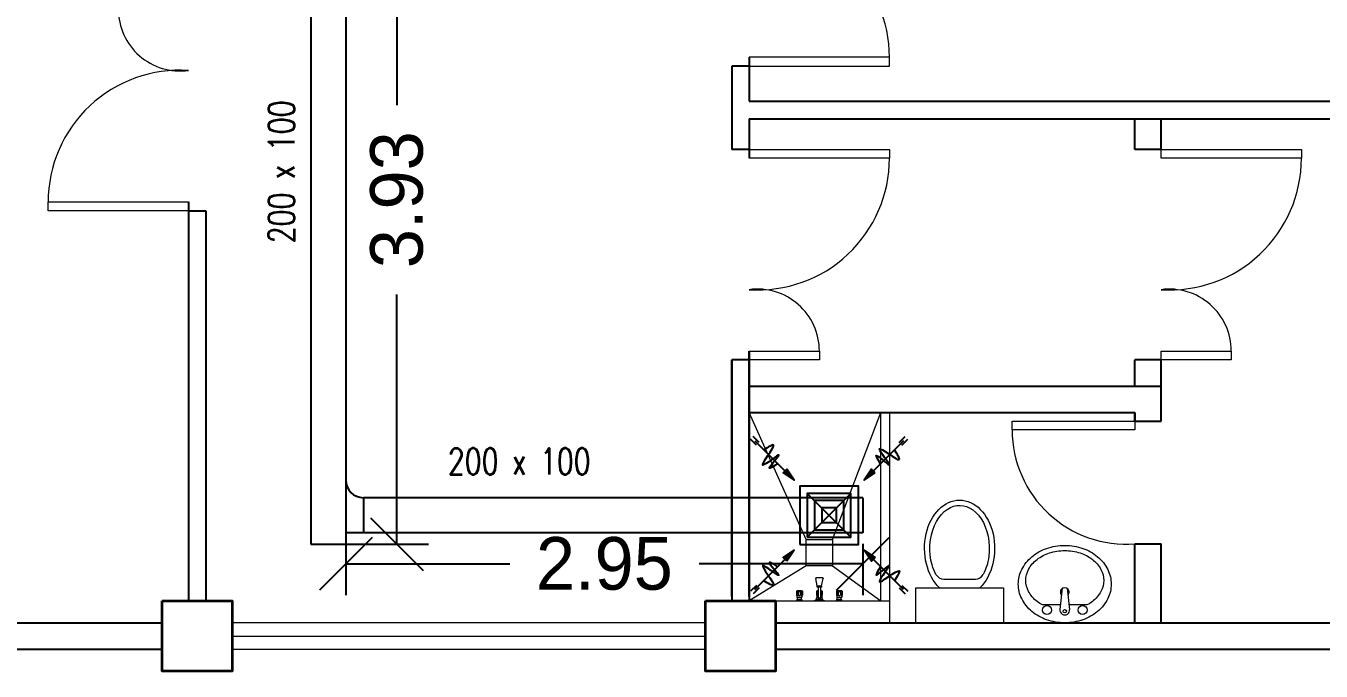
# Model space of a CAD drawing. Header units: inches. Extents: x 57 to 217, y -85 to 29.
# Drawn here: x 143.93 to 151.31, y -84.88 to -81.2 of the extents above; entities that cross this region are included whole.
import ezdxf

# ---------------------------------------------------------------- set-up
doc = ezdxf.new("R2010")
doc.units = ezdxf.units.IN
doc.header["$MEASUREMENT"] = 0
for name, color, linetype in [('AIR', 7, 'Continuous'), ('AIR-00', 8, 'Continuous'), ('AIR-03', 30, 'Continuous'), ('dimen', 7, 'Continuous'), ('ducting label', 7, 'Continuous'), ('exhaust', 7, 'Continuous')]:
    doc.layers.add(name, color=color, linetype=linetype)
doc.styles.add('Arch-Dim', font='simplex.shx', dxfattribs={"width": 0.75})
doc.dimstyles.new('Copy of dimension', dxfattribs={"dimtxt": 0.3, "dimasz": 0.3, "dimexe": 0.18, "dimexo": 0.0625, "dimgap": 0.09, "dimtad": 0, "dimzin": 0, "dimdsep": 46, "dimtxsty": 'Standard', "dimblk": 'OBLIQUE', "dimcen": 0.09, "dimclrd": 256, "dimclre": 256, "dimclrt": 256, "dimadec": 0, "dimazin": 0, "dimtfac": 1, "dimtofl": 0, "dimtmove": 0, "dimatfit": 3, "dimldrblk": 'OBLIQUE', "dimfxl": 1, "dimtolj": 1, "dimtzin": 0, "dimarcsym": 0})

# ---------------------------------------------------------------- blocks, each defined once
blk = doc.blocks.new('GRILL-C-IN')
at = {"layer": 'AIR-00', "ltscale": 3}
for p, q in [((-0.601, 0.623), (-0.651, 0.674)), ((0.601, 0.623), (0.651, 0.674)), ((-0.623, 0.601), (-0.674, 0.651)), ((-0.637, 0.637), (-0.3, 0.3)), ((0.637, 0.637), (0.3, 0.3)), ((0.623, 0.601), (0.674, 0.651)), ((-0.637, -0.637), (-0.3, -0.3)), ((0.637, -0.637), (0.3, -0.3)), ((-0.623, -0.601), (-0.674, -0.651)), ((-0.601, -0.623), (-0.651, -0.674)), ((0.601, -0.623), (0.651, -0.674)), ((0.623, -0.601), (0.674, -0.651))]:
    blk.add_line(p, q, dxfattribs=at)
at = {"layer": 'AIR-00', "color": 50}
for p, q in [((-0.188, 0.187), (0.187, -0.188)), ((0.187, 0.187), (-0.188, -0.188))]:
    blk.add_line(p, q, dxfattribs=at)
at = {"layer": 'AIR-00', "ltscale": 3}
for points in [[(-0.362, 0.393), (-0.393, 0.362), (-0.3, 0.3)], [(0.393, 0.362), (0.362, 0.393), (0.3, 0.3)], [(-0.362, -0.393), (-0.393, -0.362), (-0.3, -0.3)], [(0.393, -0.362), (0.362, -0.393), (0.3, -0.3)]]:
    blk.add_lwpolyline(points, close=True, dxfattribs=at)
at = {"layer": 'AIR-00', "color": 50}
for points in [[(-0.188, -0.188), (0.187, -0.188), (0.187, 0.187), (-0.188, 0.187)], [(-0.125, -0.125), (0.125, -0.125), (0.125, 0.125), (-0.125, 0.125)], [(-0.062, -0.062), (0.062, -0.062), (0.062, 0.062), (-0.062, 0.062)]]:
    blk.add_lwpolyline(points, close=True, dxfattribs=at)
at = {"layer": 'AIR-00', "ltscale": 3}
for points in [[(-0.441, 0.441), (-0.512, 0.404), (-0.432, 0.514), (-0.568, 0.43), (-0.477, 0.6), (-0.561, 0.561)], [(0.441, 0.441), (0.404, 0.512), (0.514, 0.432), (0.43, 0.568), (0.6, 0.477), (0.561, 0.561)], [(-0.441, -0.441), (-0.512, -0.404), (-0.432, -0.514), (-0.568, -0.43), (-0.477, -0.6), (-0.561, -0.561)], [(0.441, -0.441), (0.404, -0.512), (0.514, -0.432), (0.43, -0.568), (0.6, -0.477), (0.561, -0.561)]]:
    blk.add_spline(points, degree=3, dxfattribs=at)
for points in [[(-0.3, 0.3), (-0.362, 0.393), (-0.393, 0.362)], [(0.3, 0.3), (0.393, 0.362), (0.362, 0.393)], [(-0.3, -0.3), (-0.362, -0.393), (-0.393, -0.362)], [(0.3, -0.3), (0.393, -0.362), (0.362, -0.393)]]:
    blk.add_solid(points, dxfattribs=at)
at = {"layer": 'AIR-03', "color": 6}
blk.add_lwpolyline([(-0.25, -0.25), (0.25, -0.25), (0.25, 0.25), (-0.25, 0.25)], close=True, dxfattribs=at)
blk = doc.blocks.new('_Oblique')
at = {"color": 0, "linetype": 'ByBlock', "lineweight": -2}
blk.add_line((-0.5, -0.5), (0.5, 0.5), dxfattribs=at)
blk = doc.blocks.new('*D101')
at = {"layer": 'Defpoints', "color": 0, "transparency": 16777216}
for p in [(145.6506, -80.2264), (145.6506, -84.1554), (146.0416, -84.1554)]:
    blk.add_point(p, dxfattribs=at)
at = {"layer": 'dimen', "lineweight": -2, "transparency": 16777216}
for p, q in [((145.7131, -80.2264), (146.2216, -80.2264)), ((146.0416, -80.2264), (146.0416, -81.6509)), ((146.0416, -84.1554), (146.0416, -82.7309)), ((145.7131, -84.1554), (146.2216, -84.1554))]:
    blk.add_line(p, q, dxfattribs=at)
at = {"layer": 'dimen', "lineweight": -2, "transparency": 16777216, "xscale": 0.3, "yscale": 0.3, "zscale": 0.3}
for p, rotation in [((146.0416, -80.2264), 90), ((146.0416, -84.1554), 270)]:
    blk.add_blockref('_Oblique', p, dxfattribs=dict(at, rotation=rotation))
at = {"layer": 'dimen', "transparency": 16777216, "insert": (146.0416, -82.1909), "char_height": 0.3, "attachment_point": 5, "rotation": 90}
blk.add_mtext('\\A1;3.93', dxfattribs=at)
blk = doc.blocks.new('*D102')
at = {"layer": 'Defpoints', "color": 0, "transparency": 16777216}
for p in [(145.7506, -84.0901), (148.7008, -84.0901), (148.7008, -84.2669)]:
    blk.add_point(p, dxfattribs=at)
at = {"layer": 'dimen', "lineweight": -2, "transparency": 16777216}
for p, q in [((145.7506, -84.1526), (145.7506, -84.4469)), ((148.7008, -84.1526), (148.7008, -84.4469)), ((145.7506, -84.2669), (146.6857, -84.2669)), ((148.7008, -84.2669), (147.7657, -84.2669))]:
    blk.add_line(p, q, dxfattribs=at)
at = {"layer": 'dimen', "lineweight": -2, "transparency": 16777216, "xscale": 0.3, "yscale": 0.3, "zscale": 0.3, "rotation": 180}
blk.add_blockref('_Oblique', (145.7506, -84.2669), dxfattribs=at)
at = {"layer": 'dimen', "lineweight": -2, "transparency": 16777216, "xscale": 0.3, "yscale": 0.3, "zscale": 0.3}
blk.add_blockref('_Oblique', (148.7008, -84.2669), dxfattribs=at)
at = {"layer": 'dimen', "transparency": 16777216, "insert": (147.2257, -84.2669), "char_height": 0.3, "attachment_point": 5}
blk.add_mtext('\\A1;2.95', dxfattribs=at)

msp = doc.modelspace()

# ---------------------------------------------------------------- linework, layer by layer
at = {"color": 8, "linetype": 'ByBlock', "lineweight": 25}
for p, q in [((147.9524, -81.4289), (147.9524, -81.6789)), ((148.0524, -81.4289), (147.9524, -81.4289)), ((148.0524, -81.3789), (148.0524, -81.6289)), ((148.0524, -81.6289), (153.8024, -81.6289)), ((147.9524, -81.6789), (147.9524, -81.9039)), ((148.0524, -81.7289), (148.0524, -81.9539)), ((148.0524, -81.7289), (153.8024, -81.7289)), ((148.0524, -81.9039), (147.9524, -81.9039)), ((144.8524, -82.2039), (144.8524, -84.4789)), ((144.8524, -82.2539), (144.9524, -82.2539)), ((144.9524, -82.2539), (144.9524, -84.4789)), ((148.0524, -83.0539), (148.0524, -84.4789)), ((148.0524, -84.4539), (148.0524, -83.0539)), ((147.9524, -83.1039), (147.9524, -84.4789)), ((147.9524, -84.4539), (147.9524, -83.1039)), ((148.0524, -83.1039), (147.9524, -83.1039)), ((147.9524, -84.4539), (147.9524, -83.1039)), ((141.8524, -84.6039), (144.7024, -84.6039)), ((148.2024, -84.6039), (153.8273, -84.6039)), ((141.8524, -84.7539), (144.7024, -84.7539)), ((148.2024, -84.7539), (153.8273, -84.7539))]:
    msp.add_line(p, q, dxfattribs=at)
at = {"color": 8, "linetype": 'Continuous', "lineweight": 25}
for p, q in [((150.2524, -81.9039), (150.2524, -81.7289)), ((150.4024, -81.9039), (150.4024, -81.7289)), ((150.4024, -81.9039), (150.2524, -81.9039)), ((150.2524, -83.2539), (150.2524, -83.1039)), ((150.4024, -83.1039), (150.2524, -83.1039)), ((150.4024, -83.2539), (150.4024, -83.1039)), ((150.2524, -83.4039), (150.2524, -83.4539)), ((150.2524, -83.4539), (150.4024, -83.4539)), ((150.2524, -84.1539), (150.4024, -84.1539))]:
    msp.add_line(p, q, dxfattribs=at)
at = {"color": 8, "lineweight": 25, "ltscale": 0.3}
for p, q in [((148.0524, -83.2539), (150.4024, -83.2539)), ((150.1524, -83.2539), (150.4024, -83.2539)), ((150.4024, -83.4539), (150.4024, -83.2539)), ((148.0524, -83.4039), (150.2524, -83.4039)), ((150.1524, -83.4039), (150.2524, -83.4039)), ((150.2524, -83.4539), (150.2524, -83.4039)), ((150.2524, -84.6039), (150.2524, -84.1539)), ((150.4024, -84.6039), (150.4024, -84.1539))]:
    msp.add_line(p, q, dxfattribs=at)
at = {"color": 8, "linetype": 'ByBlock', "lineweight": 9, "ltscale": 0.3}
for p, q in [((148.3774, -84.1289), (148.0524, -83.4039)), ((148.5274, -84.1289), (148.8024, -83.4039)), ((148.3774, -84.2789), (148.0524, -84.4789)), ((148.5274, -84.2789), (148.8024, -84.4789))]:
    msp.add_line(p, q, dxfattribs=at)
at = {"color": 8, "lineweight": 9}
for p, q in [((148.44, -84.3936), (148.4315, -84.3516)), ((148.4717, -84.3471), (148.433, -84.3471)), ((148.4647, -84.3936), (148.4732, -84.3516)), ((149.1618, -84.3539), (149.3427, -84.3539)), ((148.3256, -84.4218), (148.322, -84.4237)), ((148.322, -84.4237), (148.3554, -84.4237)), ((148.322, -84.4237), (148.322, -84.4456)), ((148.322, -84.4456), (148.3242, -84.4497)), ((148.3247, -84.4515), (148.3247, -84.4574)), ((148.3247, -84.4574), (148.3255, -84.4596)), ((148.3247, -84.4574), (148.3527, -84.4574)), ((148.3255, -84.4456), (148.3328, -84.4456)), ((148.3255, -84.4596), (148.352, -84.4596)), ((148.3256, -84.4202), (148.3518, -84.4202)), ((148.3256, -84.4202), (148.3256, -84.4218)), ((148.3256, -84.4218), (148.3518, -84.4218)), ((148.3256, -84.4325), (148.3256, -84.4446)), ((148.3274, -84.4714), (148.3273, -84.4596)), ((148.3326, -84.4324), (148.3327, -84.4445)), ((148.3519, -84.4456), (148.3446, -84.4456)), ((148.3448, -84.4324), (148.3448, -84.4445)), ((148.3501, -84.4714), (148.3501, -84.4596)), ((148.3518, -84.4202), (148.3518, -84.4218)), ((148.3518, -84.4218), (148.3554, -84.4237)), ((148.3518, -84.4325), (148.3518, -84.4446)), ((148.3527, -84.4574), (148.352, -84.4596)), ((148.3527, -84.4515), (148.3527, -84.4574)), ((148.3554, -84.4456), (148.3532, -84.4497)), ((148.3554, -84.4237), (148.3554, -84.4456)), ((148.4393, -84.4217), (148.4357, -84.4236)), ((148.4357, -84.4236), (148.4448, -84.4236)), ((148.4357, -84.4236), (148.4357, -84.4456)), ((148.4357, -84.4456), (148.4379, -84.4497)), ((148.4383, -84.4515), (148.4383, -84.4574)), ((148.4383, -84.4574), (148.4448, -84.4574)), ((148.4383, -84.4574), (148.4391, -84.4596)), ((148.4391, -84.4456), (148.4448, -84.4456)), ((148.4391, -84.4596), (148.4448, -84.4596)), ((148.4393, -84.4202), (148.4448, -84.4202)), ((148.4393, -84.4202), (148.4393, -84.4217)), ((148.4393, -84.4217), (148.4448, -84.4217)), ((148.4393, -84.4325), (148.4393, -84.4446)), ((148.44, -84.4011), (148.44, -84.3936)), ((148.44, -84.3936), (148.4647, -84.3936)), ((148.44, -84.3936), (148.4647, -84.3936)), ((148.4647, -84.4011), (148.44, -84.4011)), ((148.441, -84.4635), (148.441, -84.4596)), ((148.4448, -84.4011), (148.4448, -84.4635)), ((148.4599, -84.4635), (148.4599, -84.4011)), ((148.4599, -84.4202), (148.4654, -84.4202)), ((148.4599, -84.4217), (148.4654, -84.4217)), ((148.4599, -84.4236), (148.469, -84.4236)), ((148.4656, -84.4456), (148.4599, -84.4456)), ((148.4599, -84.4574), (148.4664, -84.4574)), ((148.4599, -84.4596), (148.4656, -84.4596)), ((148.4637, -84.4635), (148.4637, -84.4596)), ((148.4647, -84.3936), (148.4647, -84.4011)), ((148.4654, -84.4202), (148.4654, -84.4217)), ((148.4654, -84.4217), (148.469, -84.4236)), ((148.4654, -84.4325), (148.4654, -84.4446)), ((148.4664, -84.4574), (148.4656, -84.4596)), ((148.4664, -84.4515), (148.4664, -84.4574)), ((148.469, -84.4456), (148.4668, -84.4497)), ((148.469, -84.4236), (148.469, -84.4456)), ((148.5529, -84.4217), (148.5493, -84.4236)), ((148.5493, -84.4236), (148.5493, -84.4456)), ((148.5493, -84.4236), (148.5826, -84.4236)), ((148.5493, -84.4456), (148.5515, -84.4497)), ((148.552, -84.4515), (148.552, -84.4573)), ((148.552, -84.4573), (148.58, -84.4573)), ((148.552, -84.4573), (148.5527, -84.4596)), ((148.5527, -84.4596), (148.5792, -84.4596)), ((148.5528, -84.4456), (148.5601, -84.4456)), ((148.5529, -84.4202), (148.5529, -84.4217)), ((148.5529, -84.4202), (148.579, -84.4202)), ((148.5529, -84.4217), (148.579, -84.4217)), ((148.5529, -84.4325), (148.5529, -84.4446)), ((148.5546, -84.4714), (148.5546, -84.4596)), ((148.5599, -84.4323), (148.5599, -84.4445)), ((148.5792, -84.4456), (148.5719, -84.4456)), ((148.572, -84.4323), (148.572, -84.4445)), ((148.5774, -84.4714), (148.5773, -84.4596)), ((148.579, -84.4202), (148.579, -84.4217)), ((148.579, -84.4217), (148.5826, -84.4236)), ((148.5791, -84.4324), (148.5791, -84.4446)), ((148.58, -84.4573), (148.5792, -84.4596)), ((148.58, -84.4515), (148.58, -84.4573)), ((148.5827, -84.4456), (148.5805, -84.4497)), ((148.5826, -84.4236), (148.5827, -84.4456)), ((149.0024, -84.6039), (149.0024, -84.4039)), ((149.0024, -84.4039), (149.5024, -84.4039)), ((149.5024, -84.4039), (149.5024, -84.6039)), ((149.8379, -84.4061), (149.8245, -84.5279)), ((149.8669, -84.4061), (149.8802, -84.5279)), ((148.3217, -84.4782), (148.3251, -84.4714)), ((148.3217, -84.4782), (148.3558, -84.4782)), ((148.3217, -84.4782), (148.3217, -84.479)), ((148.3217, -84.479), (148.3558, -84.479)), ((148.3251, -84.4714), (148.3524, -84.4714)), ((148.3558, -84.4782), (148.3524, -84.4714)), ((148.3558, -84.4782), (148.3558, -84.479)), ((148.435, -84.4732), (148.4234, -84.4789)), ((148.4234, -84.4789), (148.4813, -84.4789)), ((148.4697, -84.4635), (148.435, -84.4635)), ((148.435, -84.4635), (148.435, -84.4732)), ((148.4697, -84.4732), (148.435, -84.4732)), ((148.435, -84.4732), (148.4697, -84.4732)), ((148.4448, -84.4635), (148.4599, -84.4635)), ((148.4697, -84.4732), (148.4697, -84.4635)), ((148.4813, -84.4789), (148.4697, -84.4732)), ((148.5489, -84.4782), (148.5524, -84.4714)), ((148.5489, -84.4782), (148.5489, -84.4789)), ((148.5489, -84.4782), (148.583, -84.4782)), ((148.5489, -84.4789), (148.583, -84.4789)), ((148.5524, -84.4714), (148.5796, -84.4714)), ((148.583, -84.4782), (148.5796, -84.4714)), ((148.583, -84.4782), (148.583, -84.4789)), ((149.5024, -84.6039), (149.0024, -84.6039))]:
    msp.add_line(p, q, dxfattribs=at)
at = {"color": 8, "linetype": 'ByBlock', "lineweight": 9}
for p, q in [((148.2024, -84.4789), (148.8524, -84.4789)), ((147.8024, -84.6039), (145.1024, -84.6039)), ((145.1024, -84.6789), (147.8024, -84.6789)), ((145.1024, -84.7539), (147.8024, -84.7539))]:
    msp.add_line(p, q, dxfattribs=at)
at = {"color": 8, "lineweight": 13, "ltscale": 0.03}
for points in [[(148.0524, -81.3789), (148.0524, -81.4289), (148.8524, -81.4289), (148.8524, -81.3789)], [(148.0524, -81.9539), (148.0524, -81.9039), (148.8524, -81.9039), (148.8524, -81.9539)], [(150.4024, -81.9539), (150.4024, -81.9039), (151.2024, -81.9039), (151.2024, -81.9539)], [(144.8524, -82.2039), (144.8524, -82.2539), (144.0524, -82.2539), (144.0524, -82.2039)], [(148.0524, -83.1039), (148.0524, -83.0539), (148.4524, -83.0539), (148.4524, -83.1039)], [(150.4024, -83.1039), (150.4024, -83.0539), (150.8024, -83.0539), (150.8024, -83.1039)], [(150.2524, -83.4539), (150.2524, -83.5039), (149.5524, -83.5039), (149.5524, -83.4539)]]:
    msp.add_lwpolyline(points, close=True, dxfattribs=at)
at = {"color": 8, "linetype": 'ByBlock', "lineweight": 9, "ltscale": 0.3}
msp.add_lwpolyline([(148.8024, -84.4789), (148.8024, -83.4039), (148.8524, -83.4039), (148.8524, -84.6039), (148.8524, -84.6039)], dxfattribs=at)
at = {"color": 8, "linetype": 'ByBlock', "lineweight": 9, "ltscale": 0.03}
msp.add_lwpolyline([(148.5274, -84.2789), (148.3774, -84.2789), (148.3774, -84.1289), (148.5274, -84.1289)], close=True, dxfattribs=at)
at = {"color": 8, "lineweight": 9}
msp.add_lwpolyline([(149.5874, -84.3829, -0.11576), (149.6067, -84.3005, -0.104047), (149.665, -84.2267, -0.090875), (149.7489, -84.1793, -0.083344), (149.8524, -84.1619, -0.083344), (149.9558, -84.1793, -0.090875), (150.0397, -84.2267, -0.104047), (150.098, -84.3005, -0.11576), (150.1174, -84.3829, -0.11576), (150.098, -84.4654, -0.104047), (150.0397, -84.5392, -0.090875), (149.9558, -84.5866, -0.083344), (149.8524, -84.6039, -0.083344), (149.7489, -84.5866, -0.090875), (149.665, -84.5392, -0.104047), (149.6067, -84.4654, -0.11576)], format="xyb", close=True, dxfattribs=at)
for points in [[(149.6299, -84.3619, -0.124838), (149.6457, -84.2994, -0.105788), (149.695, -84.2417, -0.086697), (149.7648, -84.2055, -0.076776), (149.8524, -84.1919, -0.076776), (149.9399, -84.2055, -0.086697), (150.0097, -84.2417, -0.105788), (150.059, -84.2994, -0.124838), (150.0749, -84.3619, -0.124838), (150.059, -84.4245, -0.105788), (150.0097, -84.4822, -0.040067), (149.979, -84.5019), (149.8767, -84.5019, -0.040067)], [(149.828, -84.5019), (149.7257, -84.5019, -0.040067), (149.695, -84.4822, -0.105788), (149.6457, -84.4245, -0.124838), (149.6299, -84.3619, -0.124838)]]:
    msp.add_lwpolyline(points, format="xyb", dxfattribs=at)
at = {"color": 8, "linetype": 'ByBlock', "lineweight": 35}
for points in [[(144.7024, -84.4789), (145.1024, -84.4789), (145.1024, -84.8789), (144.7024, -84.8789)], [(147.8024, -84.4789), (148.2024, -84.4789), (148.2024, -84.8789), (147.8024, -84.8789)]]:
    msp.add_lwpolyline(points, close=True, dxfattribs=at)
at = {"color": 8, "lineweight": 9}
for centre, radius in [((149.7508, -84.5309), 0.0255), ((149.8524, -84.5374), 0.0095), ((149.954, -84.5309), 0.0255)]:
    msp.add_circle(centre, radius, dxfattribs=at)
at = {"color": 8, "lineweight": 13, "ltscale": 0.03}
for centre, radius, start, end in [((148.1008, -81.3789), 0.7516, 0, 93.69522), ((144.8055, -81.1039), 0.3531, 180, 277.62815), ((144.8039, -82.2039), 0.7516, 86.30478, 180), ((148.1008, -81.9539), 0.7516, 266.30478, 0), ((150.4508, -81.9539), 0.7516, 266.30478, 0), ((148.0992, -83.0539), 0.3531, 0, 97.62815), ((150.4492, -83.0539), 0.3531, 0, 97.62815), ((150.2041, -83.5039), 0.6518, 180, 274.24219)]:
    msp.add_arc(centre, radius, start, end, dxfattribs=at)
at = {"color": 8, "lineweight": 9}
for centre, radius, start, end in [((149.1618, -84.3039), 0.05, 208.15006, 270), ((149.3427, -84.3039), 0.05, 270, 331.99164), ((149.8524, -84.429), 0.025, 126.30681, 221.20218), ((149.8524, -84.4998), 0.0948, 81.20259, 98.79741), ((149.8524, -84.429), 0.025, 71.37929, 108.62071), ((149.8524, -84.429), 0.025, 318.79782, 53.69319), ((149.8524, -84.5309), 0.028, 173.75449, 6.24551)]:
    msp.add_arc(centre, radius, start, end, dxfattribs=at)
at = {"color": 8, "lineweight": 9, "extrusion": (0, 0, -1)}
msp.add_ellipse((149.2524, -84.1789), major_axis=(0, -0.275), ratio=0.727273, start_param=0.612555, end_param=5.670631, dxfattribs=at)
at = {"color": 8, "lineweight": 9}
msp.add_ellipse((148.435, -84.3503), major_axis=(-0.00268, 0.00268), ratio=1, start_param=-0.216453, end_param=1.153609, dxfattribs=at)
at = {"color": 8, "lineweight": 9, "extrusion": (4.99074e-41, 2.88216e-41, -1)}
for centre, major_axis, start_param, end_param in [((148.4697, -84.3503), (-0.00268, 0.00268), 1.354119, 2.724181), ((148.313, -84.4333), (0.00896, 0.00896), 0.011497, 0.722582), ((148.3105, -84.4386), (-0.0118, 0.0118), 2.876824, 3.009049), ((148.3209, -84.4515), (-0.00268, 0.00268), 1.862141, 2.356082), ((148.3218, -84.4446), (-0.00268, 0.00268), 2.356082, 2.983721), ((148.3431, -84.4331), (0.00738, 0.00738), 4.000472, 4.78527), ((148.3364, -84.4445), (0.00268, 0.00268), 3.299239, 3.926878), ((148.3435, -84.4394), (-0.00887, 0.00887), 4.509022, 4.870036), ((148.3387, -84.4281), (0.00268, 0.00268), -1.497915, -0.073106), ((148.3387, -84.4467), (0.00268, 0.00268), 1.773938, 2.938226), ((148.3339, -84.4394), (-0.00887, 0.00887), 2.983721, 3.344735), ((148.3344, -84.4331), (-0.00738, 0.00738), 1.497691, 2.282489), ((148.341, -84.4445), (0.00268, 0.00268), 0.785286, 1.412925), ((148.3644, -84.4333), (-0.00896, 0.00896), 5.560378, 6.271464), ((148.3556, -84.4446), (-0.00268, 0.00268), 4.870036, 5.497675), ((148.367, -84.4386), (0.0118, 0.0118), 3.273911, 3.406137), ((148.3565, -84.4515), (-0.00268, 0.00268), 5.497675, 5.991616), ((148.4266, -84.4333), (0.00896, 0.00896), 0.011497, 0.722582), ((148.4241, -84.4385), (-0.0118, 0.0118), 2.876824, 3.009049), ((148.4345, -84.4515), (0.00268, 0.00268), 0.291344, 0.785286), ((148.4355, -84.4446), (0.00268, 0.00268), 0.785286, 1.412925), ((148.4781, -84.4333), (0.00896, 0.00896), 3.989582, 4.700667), ((148.4692, -84.4446), (0.00268, 0.00268), 3.299239, 3.926878), ((148.4806, -84.4385), (-0.0118, 0.0118), 4.844707, 4.976933), ((148.4702, -84.4515), (0.00268, 0.00268), 3.926878, 4.42082), ((148.5402, -84.4332), (0.00896, 0.00896), 0.011497, 0.722582), ((148.5377, -84.4385), (0.0118, 0.0118), 1.306028, 1.438253), ((148.5482, -84.4515), (-0.00268, 0.00268), 1.862141, 2.356082), ((148.5491, -84.4446), (-0.00268, 0.00268), 2.356082, 2.983721), ((148.5703, -84.4331), (0.00738, 0.00738), 4.000472, 4.78527), ((148.5637, -84.4445), (0.00268, 0.00268), 3.299239, 3.926878), ((148.5708, -84.4393), (-0.00887, 0.00887), 4.509022, 4.870036), ((148.566, -84.4281), (0.00268, 0.00268), -1.497915, -0.073106), ((148.566, -84.4467), (0.00268, 0.00268), 1.773938, 2.938226), ((148.5612, -84.4393), (-0.00887, 0.00887), 2.983721, 3.344735), ((148.5616, -84.4331), (-0.00738, 0.00738), 1.497691, 2.282489), ((148.5683, -84.4445), (0.00268, 0.00268), 0.785286, 1.412925), ((148.5917, -84.4332), (-0.00896, 0.00896), 5.560378, 6.271464), ((148.5829, -84.4446), (-0.00268, 0.00268), 4.870036, 5.497675), ((148.5942, -84.4385), (0.0118, 0.0118), 3.273911, 3.406137), ((148.5838, -84.4515), (-0.00268, 0.00268), 5.497675, 5.991616)]:
    msp.add_ellipse(centre, major_axis=major_axis, ratio=1, start_param=start_param, end_param=end_param, dxfattribs=at)
at = {"color": 8, "lineweight": 9}
msp.add_open_spline([(149.1177, -84.3275), (149.1089, -84.3111), (149.1015, -84.2931), (149.0746, -84.2019), (149.0797, -84.1147), (149.1375, -83.9831), (149.1875, -83.9417), (149.2857, -83.9283), (149.3378, -83.9542), (149.4119, -84.0654), (149.4297, -84.1491), (149.4141, -84.2629), (149.4026, -84.2978), (149.3869, -84.3274)], degree=3, knots=[0.937253, 0.937253, 0.937253, 0.937253, 1.185372, 1.185372, 2.113864, 2.113864, 3.042356, 3.042356, 3.970847, 3.970847, 4.899339, 4.899339, 5.346062, 5.346062, 5.346062, 5.346062], dxfattribs=at)
at = {"layer": 'exhaust'}
for p, q in [((145.5506, -74.2512), (145.5506, -84.1554)), ((145.7506, -78.6162), (145.7506, -84.1554)), ((148.7008, -83.8901), (145.8506, -83.8901)), ((145.8506, -83.8901), (145.8506, -84.0901)), ((148.7008, -83.8901), (148.7008, -84.0901)), ((148.7008, -84.0901), (145.7506, -84.0901)), ((145.5506, -84.1554), (145.7506, -84.1554))]:
    msp.add_line(p, q, dxfattribs=at)
msp.add_arc((145.8506, -83.7901), 0.1, 180, 270, dxfattribs=at)

# ---------------------------------------------------------------- block references
at = {"layer": 'AIR', "xscale": 0.6658363358532475, "yscale": 0.6658363358532475, "zscale": 0.6658363358532475}
msp.add_blockref('GRILL-C-IN', (148.5082, -83.9901), dxfattribs=at)

# ---------------------------------------------------------------- texts
at = {"layer": 'ducting label', "color": 3, "linetype": 'Continuous', "lineweight": 25, "insert": (146.3325, -83.6079), "char_height": 0.15, "attachment_point": 1, "style": 'Arch-Dim'}
msp.add_mtext_dynamic_manual_height_columns('\\A1;{\\C240;\\c2367469;200 x 100}', width=1.195152, gutter_width=1.011, heights=[0], dxfattribs=at)
at = {"layer": 'exhaust', "color": 240, "linetype": 'Continuous', "lineweight": 25, "true_color": 0xed1f24, "insert": (145.3085, -82.4396), "char_height": 0.15, "attachment_point": 1, "rotation": 90, "style": 'Arch-Dim'}
msp.add_mtext_dynamic_manual_height_columns('\\A1;200 x 100', width=1.195152, gutter_width=1.011, heights=[0], dxfattribs=at)

# ---------------------------------------------------------------- dimensions: what is measured, and where the dimension line sits
at = {"layer": 'dimen'}
dim = msp.add_linear_dim(base=(146.0416, -84.1554), p1=(145.6506, -80.2264), p2=(145.6506, -84.1554), angle=90, dimstyle='Copy of dimension', dxfattribs=at)
dim.commit()
dim.dimension.update_dxf_attribs({"geometry": '*D101', "text_midpoint": (146.0416, -82.1909)})
dim = msp.add_linear_dim(base=(148.7008, -84.2669), p1=(145.7506, -84.0901), p2=(148.7008, -84.0901), dimstyle='Copy of dimension', dxfattribs=at)
dim.commit()
dim.dimension.update_dxf_attribs({"geometry": '*D102', "text_midpoint": (147.2257, -84.2669)})

doc.saveas('drawing.dxf')
